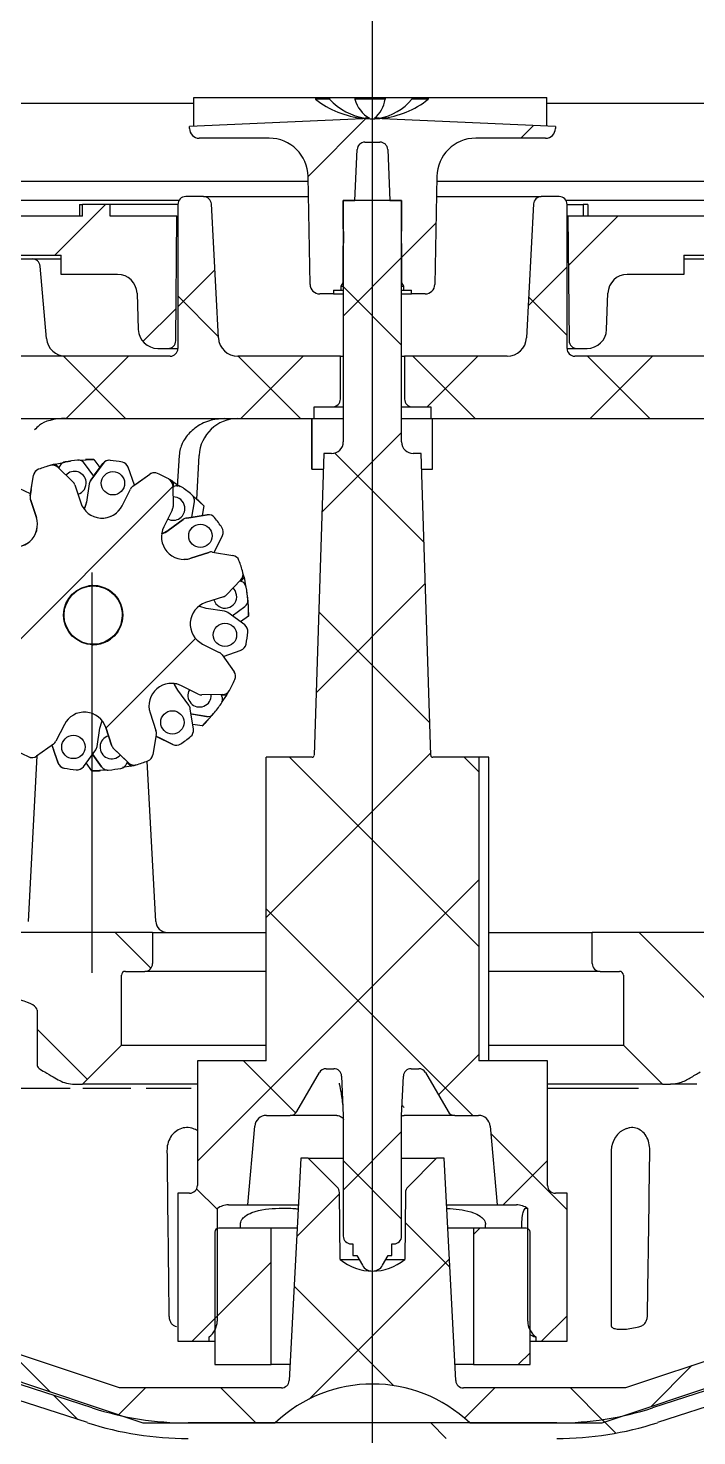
# Model space of a CAD drawing. Header units: inches. Extents: x -0.9 to 9.06, y 0 to 7.13.
# Drawn here: x 6.082 to 6.481, y 5.174 to 6.014 of the extents above; entities that cross this region are included whole.
import ezdxf

# ---------------------------------------------------------------- set-up
doc = ezdxf.new("R2010")
doc.units = ezdxf.units.IN
doc.header["$MEASUREMENT"] = 0
doc.layers.add('NETAFIM-L-DETL-013M', color=1, linetype='Continuous')
doc.layers.add('NETAFIM-L-DETL-TEXT-LEADER-025M', color=2, linetype='Continuous')

msp = doc.modelspace()

# ---------------------------------------------------------------- linework, layer by layer
at = {"layer": 'NETAFIM-L-DETL-013M'}
for p, q in [((5.57828, 5.96969), (6.18059, 5.96969)), ((6.18059, 5.97317), (6.25319, 5.97317)), ((6.18059, 5.95586), (6.18059, 5.97317)), ((6.25319, 5.97317), (6.26154, 5.97317)), ((6.25319, 5.97317), (6.25319, 5.97201)), ((6.26154, 5.97201), (6.25319, 5.97201)), ((6.26154, 5.97317), (6.26154, 5.97201)), ((6.26154, 5.97317), (6.27678, 5.97317)), ((6.27678, 5.97317), (6.29481, 5.97317)), ((6.27678, 5.97317), (6.27678, 5.97201)), ((6.29481, 5.97201), (6.27678, 5.97201)), ((6.29481, 5.97317), (6.31081, 5.97317)), ((6.29481, 5.97317), (6.29481, 5.97201)), ((6.31081, 5.97317), (6.32048, 5.97317)), ((6.31081, 5.97317), (6.31081, 5.97201)), ((6.32048, 5.97201), (6.31081, 5.97201)), ((6.32048, 5.97317), (6.39145, 5.97317)), ((6.32048, 5.97317), (6.32048, 5.97201)), ((6.39145, 5.95597), (6.39145, 5.97317)), ((6.39145, 5.96969), (6.99615, 5.96969)), ((6.2814, 5.96039), (6.17797, 5.95574)), ((6.2488, 5.926), (6.28332, 5.96052)), ((6.28154, 5.96068), (6.2814, 5.96068)), ((6.2814, 5.96068), (6.2814, 5.96039)), ((6.28548, 5.96068), (6.28294, 5.96068)), ((6.29115, 5.96068), (6.28848, 5.96068)), ((6.29303, 5.96068), (6.29276, 5.96068)), ((6.29303, 5.96039), (6.29303, 5.96068)), ((6.39646, 5.95574), (6.29303, 5.96039)), ((6.17797, 5.95458), (6.17797, 5.95574)), ((6.37594, 5.94877), (6.38349, 5.95632)), ((6.39646, 5.95574), (6.39646, 5.95458)), ((6.22556, 5.94877), (6.18378, 5.94877)), ((6.28273, 5.94644), (6.2917, 5.94644)), ((6.39065, 5.94877), (6.34887, 5.94877)), ((6.27676, 5.91158), (6.27808, 5.942)), ((6.29635, 5.942), (6.29768, 5.91158)), ((6.24993, 5.8615), (6.2488, 5.92593)), ((6.32563, 5.92593), (6.32451, 5.8615)), ((5.57828, 5.9232), (6.24885, 5.9232)), ((6.32558, 5.9232), (6.99615, 5.9232)), ((6.17162, 5.91158), (5.55315, 5.91158)), ((6.09747, 5.87904), (6.12769, 5.90925)), ((6.11228, 5.90925), (6.11403, 5.90925)), ((6.11228, 5.90925), (6.11228, 5.90228)), ((6.13059, 5.90925), (6.11403, 5.90925)), ((6.11403, 5.90228), (6.11403, 5.90925)), ((6.171, 5.90925), (6.13059, 5.90925)), ((6.13059, 5.90228), (6.13059, 5.90925)), ((6.171, 5.90925), (6.171, 5.82325)), ((6.18634, 5.9139), (6.17565, 5.9139)), ((6.18634, 5.9139), (6.24901, 5.9139)), ((6.19517, 5.82962), (6.19099, 5.9095)), ((6.26978, 5.91158), (6.26978, 5.76747)), ((6.30465, 5.91158), (6.26978, 5.91158)), ((6.26978, 5.89531), (6.26978, 5.91158)), ((6.26978, 5.91158), (6.27676, 5.91158)), ((6.29768, 5.91158), (6.30465, 5.91158)), ((6.30465, 5.76747), (6.30465, 5.91158)), ((6.30465, 5.91158), (6.30465, 5.89531)), ((6.32542, 5.9139), (6.38809, 5.9139)), ((6.38345, 5.9095), (6.37926, 5.82962)), ((6.39879, 5.9139), (6.38809, 5.9139)), ((7.02128, 5.91158), (6.40281, 5.91158)), ((6.40343, 5.90925), (6.41315, 5.90925)), ((6.40343, 5.82325), (6.40343, 5.90925)), ((6.41583, 5.90925), (6.41315, 5.90925)), ((6.41315, 5.90925), (6.41315, 5.90228)), ((6.41583, 5.90925), (6.41583, 5.90228)), ((6.11403, 5.90228), (5.98854, 5.90228)), ((6.17042, 5.90228), (6.13059, 5.90228)), ((6.16977, 5.82786), (6.17042, 5.90228)), ((6.17042, 5.90228), (6.171, 5.90228)), ((6.40343, 5.90228), (6.40402, 5.90228)), ((6.67482, 5.90228), (6.40402, 5.90228)), ((6.40402, 5.90228), (6.40467, 5.82786)), ((6.40427, 5.87274), (6.43382, 5.90228)), ((6.30465, 5.87748), (6.32514, 5.89797)), ((6.26978, 5.86245), (6.26978, 5.88394)), ((6.30465, 5.88394), (6.30465, 5.86245)), ((5.96413, 5.87904), (6.10127, 5.87904)), ((6.06147, 5.87671), (6.08407, 5.87671)), ((6.08318, 5.87671), (6.10127, 5.87671)), ((6.10127, 5.86741), (6.10127, 5.87904)), ((6.30465, 5.87748), (6.26978, 5.84261)), ((6.47317, 5.87904), (6.64423, 5.87904)), ((6.47317, 5.87904), (6.47317, 5.86741)), ((6.47317, 5.87671), (6.50335, 5.87671)), ((6.09248, 5.82921), (6.0887, 5.87247)), ((6.13499, 5.86741), (6.10127, 5.86741)), ((6.171, 5.84819), (6.19304, 5.87024)), ((6.38026, 5.84872), (6.40343, 5.8719)), ((6.47317, 5.86741), (6.43944, 5.86741)), ((6.26397, 5.85812), (6.26397, 5.85579)), ((6.26397, 5.85812), (6.26862, 5.85812)), ((6.26862, 5.86044), (6.26978, 5.86245)), ((6.26862, 5.86044), (6.26978, 5.86044)), ((6.26862, 5.85812), (6.26862, 5.86044)), ((6.26862, 5.85812), (6.26978, 5.85812)), ((6.30465, 5.8253), (6.26978, 5.86016)), ((6.30465, 5.86245), (6.30581, 5.86044)), ((6.30465, 5.86044), (6.30581, 5.86044)), ((6.30465, 5.85812), (6.30581, 5.85812)), ((6.30581, 5.86044), (6.30581, 5.85812)), ((6.30581, 5.85812), (6.31046, 5.85812)), ((6.31046, 5.85579), (6.31046, 5.85812)), ((6.1466, 5.8562), (6.14736, 5.83447)), ((6.19513, 5.83045), (6.171, 5.85458)), ((6.26397, 5.85579), (6.25574, 5.85579)), ((6.26397, 5.85579), (6.26978, 5.85579)), ((6.30465, 5.85579), (6.31046, 5.85579)), ((6.3187, 5.85579), (6.31046, 5.85579)), ((6.40343, 5.83088), (6.38053, 5.85379)), ((6.42707, 5.83447), (6.42783, 5.8562)), ((6.15013, 5.82733), (6.16993, 5.84713)), ((6.16635, 5.8186), (6.06575, 5.8186)), ((6.1398, 5.78141), (6.10261, 5.8186)), ((6.10422, 5.78141), (6.14141, 5.8186)), ((6.15898, 5.82325), (6.16512, 5.82325)), ((6.16512, 5.82325), (6.171, 5.82325)), ((6.26804, 5.8186), (6.20678, 5.8186)), ((6.24416, 5.78141), (6.20697, 5.8186)), ((6.20858, 5.78141), (6.24577, 5.8186)), ((6.26804, 5.79303), (6.26804, 5.8186)), ((6.26804, 5.8186), (6.26978, 5.8186)), ((6.30465, 5.8186), (6.30639, 5.8186)), ((6.30639, 5.8186), (6.30639, 5.79303)), ((6.36765, 5.8186), (6.30639, 5.8186)), ((6.34853, 5.78141), (6.31134, 5.8186)), ((6.31992, 5.78839), (6.35014, 5.8186)), ((6.40343, 5.82325), (6.40931, 5.82325)), ((6.95136, 5.8186), (6.40808, 5.8186)), ((6.40931, 5.82325), (6.41546, 5.82325)), ((6.4529, 5.78141), (6.41571, 5.8186)), ((6.41732, 5.78141), (6.45451, 5.8186)), ((6.25235, 5.78141), (6.25235, 5.78839)), ((6.25235, 5.78839), (6.26339, 5.78839)), ((6.26339, 5.78839), (6.26978, 5.78839)), ((6.30465, 5.78839), (6.31104, 5.78839)), ((6.31104, 5.78839), (6.32208, 5.78839)), ((6.32208, 5.78839), (6.32208, 5.78141)), ((6.02921, 5.78141), (6.25235, 5.78141)), ((6.25092, 5.78141), (6.25092, 5.77444)), ((6.25092, 5.77444), (6.25093, 5.7512)), ((6.25094, 5.7512), (6.25094, 5.78141)), ((6.25235, 5.78141), (6.26966, 5.78141)), ((6.30422, 5.78141), (6.32208, 5.78141)), ((6.32208, 5.78141), (6.77326, 5.78141)), ((6.323, 5.7512), (6.323, 5.78141)), ((6.30465, 5.77311), (6.25704, 5.7255)), ((6.17177, 5.75939), (6.17054, 5.74073)), ((6.18229, 5.73312), (6.18367, 5.75939)), ((6.25816, 5.76049), (6.25239, 5.58032)), ((6.26281, 5.76049), (6.25816, 5.76049)), ((6.31797, 5.70761), (6.2648, 5.76078)), ((6.31627, 5.76049), (6.31162, 5.76049)), ((6.32205, 5.58032), (6.31627, 5.76049)), ((6.09607, 5.75355), (6.09562, 5.75356)), ((6.09608, 5.75358), (6.09607, 5.75358)), ((6.09768, 5.75421), (6.10268, 5.7551)), ((6.09768, 5.75421), (6.10008, 5.75221)), ((6.09931, 5.75228), (6.10827, 5.74363)), ((6.0999, 5.7517), (6.10019, 5.7525)), ((6.1002, 5.7525), (6.09991, 5.7517)), ((6.11152, 5.75656), (6.11151, 5.75656)), ((6.11186, 5.75656), (6.12088, 5.75701)), ((6.12074, 5.74705), (6.11529, 5.75463)), ((6.12628, 5.75458), (6.11892, 5.74454)), ((6.12088, 5.75701), (6.12442, 5.75207)), ((6.12122, 5.74771), (6.12626, 5.75458)), ((6.13003, 5.75648), (6.13001, 5.75648)), ((6.14507, 5.74164), (6.14135, 5.75232)), ((6.15699, 5.74909), (6.15699, 5.74909)), ((6.25093, 5.7512), (6.25094, 5.7512)), ((6.25094, 5.7512), (6.25786, 5.7512)), ((6.31657, 5.7512), (6.323, 5.7512)), ((6.05484, 5.62767), (6.16791, 5.74074)), ((6.08297, 5.73635), (6.07279, 5.74127)), ((6.0828, 5.73521), (6.08484, 5.7475)), ((6.08343, 5.73908), (6.08483, 5.7475)), ((6.10945, 5.74174), (6.11295, 5.73117)), ((6.11805, 5.74248), (6.1164, 5.73146)), ((6.11807, 5.74248), (6.11642, 5.73146)), ((6.12122, 5.74771), (6.1189, 5.74454)), ((6.14415, 5.74098), (6.15428, 5.74822)), ((6.14415, 5.74098), (6.14735, 5.74327)), ((6.14735, 5.74327), (6.15428, 5.74822)), ((6.1679, 5.74137), (6.16812, 5.72892)), ((6.16791, 5.7405), (6.16864, 5.74085)), ((6.16866, 5.74085), (6.16791, 5.74049)), ((6.16808, 5.7438), (6.17234, 5.74082)), ((6.16808, 5.7438), (6.16836, 5.74071)), ((6.17065, 5.74129), (6.17063, 5.74129)), ((6.17143, 5.74146), (6.17213, 5.74102)), ((6.08343, 5.73908), (6.08279, 5.73521)), ((6.08296, 5.73299), (6.08645, 5.72241)), ((6.08646, 5.72241), (6.08297, 5.73299)), ((6.13769, 5.72934), (6.1427, 5.73929)), ((6.1377, 5.72934), (6.1427, 5.73929)), ((6.17948, 5.73567), (6.18644, 5.72935)), ((6.11527, 5.72769), (6.11503, 5.72722)), ((6.11642, 5.73146), (6.11527, 5.72769)), ((6.16762, 5.72675), (6.16261, 5.7168)), ((6.18859, 5.72391), (6.17628, 5.72201)), ((6.17934, 5.72248), (6.18084, 5.73168)), ((6.18015, 5.72261), (6.18858, 5.72391)), ((6.18644, 5.72935), (6.18548, 5.72343)), ((6.18929, 5.72391), (6.18858, 5.72391)), ((6.1893, 5.72396), (6.18929, 5.72396)), ((6.16526, 5.71454), (6.17421, 5.72116)), ((6.17422, 5.72116), (6.16527, 5.71454)), ((6.17627, 5.72201), (6.18015, 5.72261)), ((6.16179, 5.71268), (6.16129, 5.71252)), ((6.16527, 5.71454), (6.16179, 5.71268)), ((6.19273, 5.70149), (6.19765, 5.71165)), ((6.18939, 5.7015), (6.17881, 5.69801)), ((6.17882, 5.69801), (6.1894, 5.7015)), ((6.19086, 5.70174), (6.19085, 5.70174)), ((6.19162, 5.70168), (6.20391, 5.69963)), ((6.11965, 5.6895), (6.11964, 5.45043)), ((6.20869, 5.68516), (6.20004, 5.67621)), ((6.20884, 5.6842), (6.20803, 5.68448)), ((6.2105, 5.68667), (6.20853, 5.68431)), ((6.2105, 5.68667), (6.21141, 5.68147)), ((6.21122, 5.68256), (6.21137, 5.68193)), ((6.31876, 5.68285), (6.25358, 5.61768)), ((6.12024, 5.68146), (6.11759, 5.68146)), ((6.12044, 5.68146), (6.12024, 5.68146)), ((6.1231, 5.68146), (6.12044, 5.68146)), ((6.19815, 5.67502), (6.18758, 5.67153)), ((6.2052, 5.67868), (6.20394, 5.68025)), ((6.2061, 5.67612), (6.2052, 5.67868)), ((6.2127, 5.67413), (6.2122, 5.67811)), ((6.21283, 5.67304), (6.21278, 5.67349)), ((6.13662, 5.67065), (6.13662, 5.67053)), ((6.13663, 5.67063), (6.13663, 5.6705)), ((6.13785, 5.6665), (6.13801, 5.6632)), ((6.18407, 5.66917), (6.18359, 5.66941)), ((6.18784, 5.66802), (6.18407, 5.66917)), ((6.19885, 5.66637), (6.18784, 5.66802)), ((6.21096, 5.65816), (6.20091, 5.66552)), ((6.20342, 5.66368), (6.21096, 5.66911)), ((6.2128, 5.67304), (6.21325, 5.66343)), ((6.32142, 5.59979), (6.25513, 5.66608)), ((6.13662, 5.65754), (6.13662, 5.65741)), ((6.13663, 5.65756), (6.13663, 5.65743)), ((6.13799, 5.66423), (6.13786, 5.66193)), ((6.13799, 5.66445), (6.13797, 5.66311)), ((6.13803, 5.66464), (6.13802, 5.66327)), ((6.13806, 5.66463), (6.13806, 5.66345)), ((6.21325, 5.66343), (6.20846, 5.65999)), ((6.12806, 5.59652), (6.18158, 5.65004)), ((6.12024, 5.6466), (6.12044, 5.6466)), ((6.18575, 5.64678), (6.1957, 5.64177)), ((6.19739, 5.64032), (6.20463, 5.63019)), ((6.19806, 5.63938), (6.2087, 5.64309)), ((6.16906, 5.62265), (6.16888, 5.62319)), ((6.17091, 5.61917), (6.16906, 5.62265)), ((6.17753, 5.61022), (6.17091, 5.61917)), ((6.18316, 5.61685), (6.17321, 5.62186)), ((6.18316, 5.61685), (6.17321, 5.62186)), ((6.19778, 5.61658), (6.18533, 5.61636)), ((6.18533, 5.61636), (6.18533, 5.61636)), ((6.19718, 5.61573), (6.19679, 5.61656)), ((6.20009, 5.61628), (6.19705, 5.616)), ((6.20009, 5.61628), (6.19707, 5.61197)), ((6.11617, 5.60608), (6.11518, 5.60612)), ((6.18028, 5.59585), (6.17839, 5.60816)), ((6.19771, 5.61287), (6.19736, 5.61232)), ((6.10319, 5.59872), (6.09818, 5.58878)), ((6.1244, 5.5966), (6.12555, 5.60037)), ((6.12555, 5.60037), (6.12581, 5.60089)), ((6.15442, 5.60565), (6.15791, 5.59508)), ((6.17887, 5.60505), (6.17958, 5.60493)), ((6.17887, 5.60505), (6.18802, 5.60356)), ((6.188, 5.60356), (6.17958, 5.60493)), ((6.1856, 5.59787), (6.17983, 5.59881)), ((6.19199, 5.6049), (6.1856, 5.59787)), ((6.188, 5.60356), (6.18874, 5.60357)), ((6.18874, 5.6035), (6.18876, 5.6035)), ((6.12275, 5.58559), (6.1244, 5.5966)), ((6.12792, 5.5969), (6.13142, 5.58632)), ((6.13143, 5.58632), (6.12794, 5.5969)), ((6.15809, 5.59285), (6.15604, 5.58057)), ((6.16034, 5.5905), (6.15789, 5.59169)), ((6.15789, 5.59169), (6.16803, 5.58679)), ((6.16802, 5.58679), (6.16034, 5.5905)), ((6.09673, 5.58708), (6.0866, 5.57984)), ((6.09574, 5.58638), (6.09664, 5.58379)), ((6.09576, 5.58639), (6.09946, 5.57574)), ((6.09944, 5.57574), (6.09664, 5.58379)), ((6.11453, 5.57348), (6.1219, 5.58353)), ((6.12045, 5.58035), (6.12001, 5.58096)), ((6.12002, 5.58096), (6.12544, 5.57343)), ((6.1326, 5.58444), (6.13543, 5.58171)), ((6.14157, 5.57579), (6.13262, 5.58444)), ((6.14156, 5.57579), (6.13543, 5.58171)), ((6.17004, 5.58633), (6.17005, 5.58633)), ((6.322, 5.58173), (6.22372, 5.48345)), ((6.08673, 5.57993), (6.08156, 5.4812)), ((6.08277, 5.57911), (6.0839, 5.579)), ((6.08389, 5.57897), (6.0839, 5.57897)), ((6.11968, 5.57106), (6.11625, 5.57583)), ((6.12543, 5.57343), (6.12045, 5.58035)), ((6.14296, 5.57386), (6.13788, 5.57296)), ((6.13896, 5.57315), (6.13817, 5.57296)), ((6.14053, 5.57556), (6.14086, 5.57647)), ((6.14296, 5.57386), (6.14062, 5.57581)), ((6.14479, 5.57448), (6.1448, 5.57448)), ((6.15773, 5.4812), (6.15272, 5.57684)), ((6.22372, 5.39789), (6.22372, 5.57919)), ((6.25122, 5.57919), (6.22372, 5.57919)), ((6.35071, 5.46614), (6.23765, 5.57919)), ((6.35071, 5.57919), (6.32321, 5.57919)), ((6.35071, 5.5705), (6.34202, 5.57919)), ((6.35071, 5.57919), (6.35071, 5.39789)), ((6.35676, 5.57919), (6.35071, 5.57919)), ((6.35676, 5.39789), (6.35676, 5.57919)), ((6.11077, 5.57158), (6.11079, 5.57158)), ((6.12882, 5.57151), (6.11968, 5.57106)), ((6.1292, 5.5715), (6.12921, 5.5715)), ((6.35071, 5.50607), (6.18262, 5.33798)), ((6.34713, 5.36535), (6.22372, 5.48875)), ((6.15589, 5.4746), (5.98272, 5.4746)), ((6.15493, 5.45318), (6.13351, 5.4746)), ((6.15589, 5.4746), (6.22372, 5.4746)), ((6.15589, 5.4746), (6.15589, 5.456)), ((6.35676, 5.4746), (6.41854, 5.4746)), ((6.76268, 5.4746), (6.41854, 5.4746)), ((6.41854, 5.456), (6.41854, 5.4746)), ((6.49, 5.43121), (6.44661, 5.4746)), ((6.13729, 5.40719), (6.13729, 5.44903)), ((6.13962, 5.45135), (6.15124, 5.45135)), ((6.22372, 5.45135), (6.15124, 5.45135)), ((6.42319, 5.45135), (6.35676, 5.45135)), ((6.42319, 5.45135), (6.43481, 5.45135)), ((6.43714, 5.44903), (6.43714, 5.40719)), ((6.08686, 5.42811), (6.08686, 5.39557)), ((6.11692, 5.38682), (6.08686, 5.41688)), ((6.11405, 5.38394), (6.13729, 5.40719)), ((6.13729, 5.40719), (6.22372, 5.40719)), ((6.35676, 5.40719), (6.43714, 5.40719)), ((6.43714, 5.40719), (6.46038, 5.38394)), ((6.18262, 5.39789), (6.18262, 5.32351)), ((6.22372, 5.39789), (6.18262, 5.39789)), ((6.24136, 5.36674), (6.21022, 5.39789)), ((6.35071, 5.4017), (6.32662, 5.37762)), ((6.39181, 5.39789), (6.35071, 5.39789)), ((6.39181, 5.32351), (6.39181, 5.39789)), ((6.24207, 5.36767), (6.25549, 5.39092)), ((6.25952, 5.39324), (6.26412, 5.39324)), ((6.26876, 5.3888), (6.26978, 5.36535)), ((6.30465, 5.36535), (6.30567, 5.3888)), ((6.31032, 5.39324), (6.31492, 5.39324)), ((6.31894, 5.39092), (6.33236, 5.36767)), ((6.01991, 5.38162), (6.1067, 5.38162)), ((6.10917, 5.38394), (6.11405, 5.38394)), ((6.18262, 5.38394), (6.11405, 5.38394)), ((6.11425, 5.38162), (6.14293, 5.38162)), ((6.15196, 5.38162), (6.17888, 5.38162)), ((6.46038, 5.38394), (6.39181, 5.38394)), ((6.39181, 5.38162), (6.44617, 5.38162)), ((6.46038, 5.38394), (6.46526, 5.38394)), ((6.11987, 5.19074), (5.58819, 5.36259)), ((6.22387, 5.36535), (6.23804, 5.36535)), ((6.24105, 5.36535), (6.23804, 5.36535)), ((6.26587, 5.36535), (6.25678, 5.36535)), ((6.26955, 5.37), (6.26956, 5.36982)), ((6.26978, 5.36535), (6.26978, 5.29329)), ((6.30465, 5.29329), (6.30465, 5.36535)), ((6.31378, 5.36535), (6.30617, 5.36535)), ((6.33639, 5.36535), (6.32971, 5.36535)), ((6.33639, 5.36535), (6.35056, 5.36535)), ((6.98624, 5.36259), (6.45456, 5.19074)), ((6.11701, 5.18189), (5.58533, 5.35375)), ((6.18262, 5.35638), (6.18225, 5.35659)), ((6.21281, 5.31189), (6.21693, 5.35898)), ((6.30465, 5.35564), (6.26978, 5.32078)), ((6.3575, 5.35898), (6.36162, 5.31189)), ((6.40343, 5.30904), (6.35789, 5.35459)), ((6.9891, 5.35375), (6.45742, 5.18189)), ((6.24443, 5.33978), (6.23747, 5.20705)), ((6.24886, 5.33978), (6.24443, 5.33978)), ((6.24886, 5.33978), (6.26978, 5.33978)), ((6.26612, 5.32253), (6.24886, 5.33978)), ((6.30465, 5.30346), (6.26978, 5.33833)), ((6.30465, 5.33978), (6.32557, 5.33978)), ((6.32557, 5.33978), (6.30831, 5.32253)), ((6.33, 5.33978), (6.32557, 5.33978)), ((6.33696, 5.20705), (6.33, 5.33978)), ((6.39181, 5.33844), (6.36526, 5.31189)), ((6.42986, 5.34443), (6.42986, 5.23997)), ((6.19446, 5.30928), (6.18219, 5.32155)), ((6.171, 5.31886), (6.171, 5.23054)), ((6.17797, 5.31886), (6.171, 5.31886)), ((6.20121, 5.31189), (6.21281, 5.31189)), ((6.21281, 5.31189), (6.24297, 5.31189)), ((6.24198, 5.29297), (6.26749, 5.31848)), ((6.26796, 5.27931), (6.26748, 5.31929)), ((6.30695, 5.31929), (6.30647, 5.27931)), ((6.33146, 5.31189), (6.36162, 5.31189)), ((6.36162, 5.31189), (6.37322, 5.31189)), ((6.40343, 5.31886), (6.39646, 5.31886)), ((6.40343, 5.23054), (6.40343, 5.31886)), ((6.19446, 5.30973), (6.19446, 5.24257)), ((6.37997, 5.24257), (6.37997, 5.30973)), ((6.19308, 5.29562), (6.19308, 5.21659)), ((6.22678, 5.29794), (6.1954, 5.29794)), ((6.20836, 5.29794), (6.20836, 5.30027)), ((6.22678, 5.21659), (6.22678, 5.29794)), ((6.24224, 5.29794), (6.22678, 5.29794)), ((6.33341, 5.27469), (6.30674, 5.30137)), ((6.34765, 5.29794), (6.3322, 5.29794)), ((6.34765, 5.29794), (6.34765, 5.21659)), ((6.37903, 5.29794), (6.34765, 5.29794)), ((6.34765, 5.29428), (6.35132, 5.29794)), ((6.35479, 5.29794), (6.35479, 5.30027)), ((6.37648, 5.29794), (6.37648, 5.30027)), ((6.38135, 5.21659), (6.38135, 5.29562)), ((6.27443, 5.28865), (6.27559, 5.28865)), ((6.27559, 5.28865), (6.27559, 5.28167)), ((6.29884, 5.28167), (6.29884, 5.28865)), ((6.29884, 5.28865), (6.3, 5.28865)), ((6.24936, 5.19598), (6.33315, 5.27977)), ((6.26796, 5.27931), (6.27919, 5.27931)), ((6.27559, 5.28167), (6.27782, 5.28167)), ((6.27782, 5.28167), (6.28118, 5.27586)), ((6.29325, 5.27586), (6.29661, 5.28167)), ((6.29524, 5.27931), (6.30647, 5.27931)), ((6.29661, 5.28167), (6.29884, 5.28167)), ((6.19308, 5.24407), (6.22678, 5.27778)), ((6.2997, 5.20404), (6.24042, 5.26332)), ((6.19446, 5.24546), (6.17954, 5.23054)), ((6.40343, 5.24569), (6.38828, 5.23054)), ((6.13613, 5.20264), (6.02705, 5.23914)), ((6.54739, 5.23914), (6.4383, 5.20264)), ((6.171, 5.23054), (6.18959, 5.23054)), ((6.18959, 5.23054), (6.18959, 5.23312)), ((6.18959, 5.23054), (6.19308, 5.23054)), ((6.38135, 5.23054), (6.38484, 5.23054)), ((6.38484, 5.23312), (6.38484, 5.23054)), ((6.38484, 5.23054), (6.40343, 5.23054)), ((6.01821, 5.22585), (6.15008, 5.18172)), ((6.09478, 5.20023), (6.07035, 5.22465)), ((6.37433, 5.21659), (6.38135, 5.22361)), ((6.42435, 5.18172), (6.55622, 5.22585)), ((6.19308, 5.21659), (6.22678, 5.21659)), ((6.22742, 5.21659), (6.22678, 5.21659)), ((6.23797, 5.21659), (6.22742, 5.21659)), ((6.34457, 5.21659), (6.33646, 5.21659)), ((6.34765, 5.21659), (6.34457, 5.21659)), ((6.34765, 5.21659), (6.38135, 5.21659)), ((6.45363, 5.19152), (6.47805, 5.21595)), ((6.13558, 5.18657), (6.15165, 5.20264)), ((6.23283, 5.20264), (6.13613, 5.20264)), ((6.21765, 5.18172), (6.19673, 5.20264)), ((6.4383, 5.20264), (6.3416, 5.20264)), ((6.34225, 5.18451), (6.36039, 5.20264)), ((6.42587, 5.18223), (6.40546, 5.20264)), ((6.11126, 5.18375), (6.09682, 5.19819)), ((6.15008, 5.18172), (6.22911, 5.18172)), ((6.39737, 5.18172), (6.17706, 5.18172)), ((6.33131, 5.17243), (6.32202, 5.18172)), ((6.34533, 5.18172), (6.42435, 5.18172)), ((6.4325, 5.17561), (6.42441, 5.1837))]:
    msp.add_line(p, q, dxfattribs=at)
for centre, radius in [((6.13221, 5.74276), 0.00697), ((6.18443, 5.71135), 0.00697), ((6.12044, 5.66403), 0.01767), ((6.12044, 5.66403), 0.01743), ((6.19914, 5.65223), 0.00697), ((6.16773, 5.60001), 0.00697), ((6.1086, 5.5853), 0.00697)]:
    msp.add_circle(centre, radius, dxfattribs=at)
for centre, radius, start, end in [((6.28733, 6.01632), 0.05594, 232.38093, 264.05889), ((6.28874, 5.99749), 0.03727, 223.13972, 261.04582), ((6.29466, 5.97673), 0.01849, 194.79165, 240.22636), ((6.27651, 5.9748), 0.01851, 310.28685, 351.33655), ((6.28525, 5.99363), 0.03347, 280.14088, 319.77122), ((6.28699, 6.01439), 0.05402, 276.13645, 308.32444), ((6.28722, 6.0185), 0.05811, 264.26083, 275.73917), ((6.18378, 5.95458), 0.00581, 180, 270), ((6.39065, 5.95458), 0.00581, 270, 0), ((6.22556, 5.92552), 0.02324, 1, 90), ((6.28273, 5.94179), 0.00465, 90, 177.5), ((6.2917, 5.94179), 0.00465, 2.5, 90), ((6.34887, 5.92552), 0.02324, 90, 179), ((6.17565, 5.90925), 0.00465, 90, 180), ((6.18634, 5.90925), 0.00465, 3, 90), ((6.38809, 5.90925), 0.00465, 90, 177), ((6.39879, 5.90925), 0.00465, 0, 90), ((6.22364, 5.88962), 0.04649, 352.97834, 7.02166), ((6.35079, 5.88962), 0.04649, 172.97834, 187.02166), ((6.08407, 5.87206), 0.00465, 5, 90), ((6.13499, 5.85579), 0.01162, 2, 90), ((6.43944, 5.85579), 0.01162, 90, 178), ((6.25574, 5.8616), 0.00581, 181, 270), ((6.3187, 5.8616), 0.00581, 270, 359), ((6.15898, 5.83487), 0.01162, 182, 270), ((6.41546, 5.83487), 0.01162, 270, 358), ((6.10406, 5.83022), 0.01162, 185, 270), ((6.16512, 5.8279), 0.00465, 270, 359.5), ((6.20678, 5.83022), 0.01162, 183, 270), ((6.36765, 5.83022), 0.01162, 270, 357), ((6.40931, 5.8279), 0.00465, 180.5, 270), ((6.16635, 5.82325), 0.00465, 270, 0), ((6.40808, 5.82325), 0.00465, 180, 270), ((6.26339, 5.79303), 0.00465, 270, 0), ((6.31104, 5.79303), 0.00465, 180, 270), ((6.20688, 5.75817), 0.02324, 90, 177), ((6.26281, 5.76747), 0.00697, 270, 0), ((6.31162, 5.76747), 0.00697, 180, 270), ((6.08943, 5.74673), 0.00465, 110.55817, 170.56406), ((6.08941, 5.74674), 0.00465, 110.55332, 121.00227), ((6.12042, 5.66408), 0.09292, 106.0093, 110.55947), ((6.12044, 5.66403), 0.09297, 106.01066, 110.55817), ((6.09607, 5.74893), 0.00465, 95.57188, 106.01262), ((6.09608, 5.74893), 0.00465, 46.00476, 106.01066), ((6.10458, 5.75094), 0.00465, 100.29615, 160.30271), ((6.10457, 5.75093), 0.00465, 100.29928, 110.74031), ((6.12035, 5.66403), 0.09298, 95.74911, 100.29642), ((6.12037, 5.66403), 0.09298, 95.7491, 100.29643), ((6.10925, 5.74286), 0.00697, 8.02291, 137.11599), ((6.11151, 5.75193), 0.00463, 89.98917, 95.75916), ((6.11152, 5.75191), 0.00465, 35.74414, 95.7472), ((6.13003, 5.75183), 0.00465, 83.7466, 143.7504), ((6.13001, 5.75175), 0.00473, 90.0313, 94.14484), ((6.1204, 5.66398), 0.09302, 79.19842, 83.74349), ((6.13696, 5.75079), 0.00465, 19.19185, 79.19779), ((6.15699, 5.74444), 0.00465, 65.55816, 125.56406), ((6.10504, 5.74028), 0.00465, 18.28441, 46.00476), ((6.10925, 5.74286), 0.00697, 286.94967, 8.02351), ((6.12265, 5.74179), 0.00465, 143.75095, 171.47127), ((6.12267, 5.74179), 0.00465, 143.75179, 171.47095), ((6.14685, 5.7372), 0.00465, 125.56543, 153.28315), ((6.14686, 5.7372), 0.00465, 125.56406, 153.28441), ((6.12044, 5.66403), 0.09297, 61.01065, 65.55816), ((6.16325, 5.74129), 0.00465, 1.00476, 61.01065), ((6.17065, 5.73665), 0.00465, 55.29747, 115.30131), ((6.12036, 5.66402), 0.09299, 50.74888, 55.29583), ((6.08737, 5.73445), 0.00465, 170.56549, 198.28326), ((6.08738, 5.73445), 0.00465, 170.56406, 198.28441), ((6.16825, 5.72763), 0.00697, 8.02254, 91.92252), ((6.17625, 5.73243), 0.00465, 350.74241, 50.75012), ((6.1257, 5.73538), 0.01343, 198.28441, 333.28441), ((6.10311, 5.73346), 0.01343, 332.41914, 351.47139), ((6.1257, 5.73538), 0.01343, 269.99989, 333.28477), ((6.16825, 5.72763), 0.00697, 241.91444, 8.02291), ((6.16347, 5.72884), 0.00465, 333.28441, 1.00476), ((6.1893, 5.71931), 0.00465, 38.74328, 98.75212), ((6.07371, 5.7182), 0.01343, 243.28441, 18.28441), ((6.0737, 5.7182), 0.01343, 310.78407, 18.28457), ((6.17461, 5.71076), 0.01343, 153.28441, 288.28441), ((6.17697, 5.71742), 0.00465, 98.74838, 126.47225), ((6.17699, 5.71742), 0.00465, 98.74838, 126.47225), ((6.12042, 5.66404), 0.09297, 34.1976, 38.74555), ((6.19346, 5.71368), 0.00465, 334.19223, 34.19711), ((6.07371, 5.7182), 0.01343, 270.00055, 310.78442), ((6.15727, 5.72533), 0.01343, 287.42758, 306.47329), ((6.19085, 5.69709), 0.00465, 90.00946, 108.27762), ((6.19086, 5.69709), 0.00465, 80.56406, 108.28441), ((6.20314, 5.69505), 0.00465, 20.55816, 80.56406), ((6.1746, 5.71077), 0.01343, 270.00076, 288.28254), ((6.12044, 5.66403), 0.09297, 16.01065, 20.55816), ((6.12024, 5.66403), 0.01767, 353.16899, 89.99951), ((6.20534, 5.68839), 0.00465, 316.00476, 16.01065), ((6.20727, 5.67982), 0.00465, 10.29834, 70.3011), ((6.1992, 5.67514), 0.00697, 196.54669, 8.02258), ((6.19669, 5.67943), 0.00465, 288.28441, 316.00476), ((6.20825, 5.67288), 0.00465, 305.74333, 5.74895), ((6.12036, 5.66403), 0.09298, 5.74898, 10.29648), ((6.19179, 5.65877), 0.01343, 108.28441, 243.28441), ((6.19817, 5.66177), 0.00465, 53.74884, 81.4743), ((6.12024, 5.66403), 0.01767, 269.99986, 353.16868), ((6.20821, 5.65441), 0.00465, 353.74544, 53.75027), ((6.12033, 5.66403), 0.01766, 269.99908, 327.91184), ((6.12041, 5.66403), 0.09297, 349.19755, 353.74506), ((6.19361, 5.63762), 0.00465, 35.56406, 63.28441), ((6.20717, 5.64748), 0.00465, 289.19122, 349.19776), ((6.16717, 5.60986), 0.01343, 63.28441, 198.28441), ((6.16717, 5.60986), 0.01343, 63.28757, 89.99739), ((6.12044, 5.66403), 0.09297, 331.01066, 335.55817), ((6.20085, 5.62749), 0.00465, 335.55817, 35.56406), ((6.18396, 5.61615), 0.00697, 151.07452, 2.54676), ((6.18525, 5.62101), 0.00465, 243.28655, 271.00216), ((6.18525, 5.62101), 0.00465, 243.28441, 271.00476), ((6.19298, 5.61375), 0.00465, 325.29645, 25.30242), ((6.1977, 5.62122), 0.00465, 271.00476, 331.01066), ((6.11518, 5.59269), 0.01343, 18.28441, 153.28441), ((6.11517, 5.59269), 0.01343, 18.28419, 85.78435), ((6.17379, 5.60745), 0.00465, 8.75202, 36.46972), ((6.12038, 5.66402), 0.09296, 320.74867, 325.29714), ((6.18876, 5.60815), 0.00465, 260.74176, 320.75014), ((6.13148, 5.5852), 0.00697, 105.8393, 317.97055), ((6.1535, 5.59362), 0.00465, 350.56406, 18.28441), ((6.12041, 5.66403), 0.09297, 304.19792, 308.74551), ((6.17569, 5.59514), 0.00465, 308.74424, 8.75127), ((6.12044, 5.66402), 0.09296, 241.01065, 245.55865), ((6.12044, 5.66403), 0.09297, 241.01065, 245.55816), ((6.09403, 5.59087), 0.00465, 305.56406, 333.28441), ((6.11815, 5.58628), 0.00465, 323.75167, 351.47107), ((6.13583, 5.58778), 0.00465, 198.28019, 226.00872), ((6.13584, 5.58778), 0.00465, 198.28441, 226.00476), ((6.17005, 5.59098), 0.00465, 244.19179, 304.19689), ((6.0839, 5.58362), 0.00465, 245.55816, 305.56406), ((6.08389, 5.58362), 0.00465, 245.55361, 255.99785), ((6.10385, 5.57727), 0.00465, 199.19274, 259.1969), ((6.10384, 5.57727), 0.00465, 248.75615, 259.19281), ((6.12039, 5.66402), 0.09296, 259.19752, 263.74574), ((6.12041, 5.66402), 0.09296, 259.1975, 263.74574), ((6.11079, 5.57623), 0.00465, 263.74498, 323.74995), ((6.12921, 5.57615), 0.00465, 215.74411, 275.74723), ((6.12036, 5.66408), 0.09303, 275.7503, 280.29523), ((6.13615, 5.57713), 0.00465, 280.29877, 340.30026), ((6.1448, 5.57913), 0.00465, 226.00476, 286.01066), ((6.12044, 5.66403), 0.09297, 286.01066, 290.55817), ((6.15146, 5.58133), 0.00465, 290.55817, 350.56406), ((6.25122, 5.58035), 0.00116, 270, 358.16423), ((6.32321, 5.58035), 0.00116, 181.83577, 270), ((6.11077, 5.57623), 0.00465, 263.73875, 269.99856), ((6.1292, 5.57613), 0.00462, 265.28167, 270.00162), ((6.1647, 5.48157), 0.00697, 183, 270), ((6.15124, 5.456), 0.00465, 270, 0), ((6.42319, 5.456), 0.00465, 180, 270), ((6.13962, 5.44903), 0.00232, 90, 180), ((6.43481, 5.44903), 0.00232, 0, 90), ((6.25952, 5.38859), 0.00465, 90, 150), ((6.26412, 5.38859), 0.00465, 2.5, 90), ((6.31032, 5.38859), 0.00465, 90, 177.5), ((6.31492, 5.38859), 0.00465, 30, 90), ((6.22387, 5.35838), 0.00697, 90, 175), ((6.23804, 5.37), 0.00465, 270, 330), ((6.33639, 5.37), 0.00465, 210, 270), ((6.35056, 5.35838), 0.00697, 5, 90), ((6.44381, 5.34443), 0.01395, 110.32188, 180), ((6.17797, 5.32351), 0.00465, 270, 0), ((6.26283, 5.31924), 0.00465, 0.68206, 45), ((6.3116, 5.31924), 0.00465, 135, 179.31794), ((6.39646, 5.32351), 0.00465, 180, 270), ((6.20121, 5.30027), 0.01162, 90, 125.50937), ((6.37322, 5.30027), 0.01162, 54.49063, 90), ((6.1954, 5.29562), 0.00232, 90, 180), ((6.37903, 5.29562), 0.00232, 0, 90), ((6.27443, 5.29329), 0.00465, 180, 270), ((6.3, 5.29329), 0.00465, 270, 0), ((6.28722, 5.30259), 0.03022, 230.40575, 309.59425), ((6.28722, 5.27935), 0.00697, 210, 330), ((6.28722, 5.12071), 0.08426, 46.39718, 133.60282), ((6.23283, 5.20729), 0.00465, 270, 357), ((6.3416, 5.20729), 0.00465, 183, 270), ((6.17706, 5.36767), 0.18595, 252.08749, 270), ((6.39737, 5.36767), 0.18595, 270, 287.91251), ((6.17706, 5.36767), 0.19525, 252.08749, 270), ((6.39737, 5.36767), 0.19525, 270, 287.91251)]:
    msp.add_arc(centre, radius, start, end, dxfattribs=at)
for centre, major_axis, ratio, start_param, end_param in [((6.08816, 5.77444), (0.00711, 0.00681), 0.211093, 1.354229, 1.770288), ((6.10395, 5.77444), (0.01727, 0), 0.403843, 1.570796, 2.708081), ((6.02008, 5.42811), (-0.06678, 0), 0.17402, 3.141593, 4.247866), ((6.15365, 5.39557), (0.06678, 0), 0.17402, 3.141593, 3.519023), ((6.1828, 5.24257), (0.01167, 0), 0.996136, 5.334135, 6.283185), ((6.39164, 5.24257), (-0.01167, 0), 0.996136, 0, 0.94905)]:
    msp.add_ellipse(centre, major_axis=major_axis, ratio=ratio, start_param=start_param, end_param=end_param, dxfattribs=at)
for points, knots in [([(6.19857, 5.78141), (6.1956, 5.78114), (6.18937, 5.78057), (6.1812, 5.77624), (6.17533, 5.77023), (6.17241, 5.76434), (6.17194, 5.76073), (6.17177, 5.75939)], [0, 0, 0, 0, 0.234632, 0.492044, 0.712147, 0.893264, 1, 1, 1, 1]), ([(6.08702, 5.75072), (6.08665, 5.75044), (6.08589, 5.74989), (6.08514, 5.74874), (6.08494, 5.74792), (6.08483, 5.7475)], [0, 0, 0, 0, 0.3205602, 0.64756, 1, 1, 1, 1]), ([(6.09768, 5.75421), (6.09727, 5.7541), (6.09644, 5.75389), (6.09479, 5.75344), (6.09357, 5.75307), (6.09276, 5.75283)], [0, 0, 0, 0, 0.251036, 0.502069, 1, 1, 1, 1]), ([(6.10292, 5.75528), (6.1025, 5.75508), (6.10166, 5.75467), (6.10072, 5.75367), (6.10037, 5.7529), (6.10019, 5.7525)], [0, 0, 0, 0, 0.320559, 0.647562, 1, 1, 1, 1]), ([(6.10159, 5.7549), (6.10289, 5.75527), (6.10461, 5.75576), (6.10638, 5.75592), (6.10681, 5.75596)], [0, 0, 0, 0, 0.756347, 1, 1, 1, 1]), ([(6.12088, 5.75701), (6.12045, 5.75701), (6.11959, 5.75701), (6.11789, 5.75698), (6.11661, 5.75693), (6.11577, 5.7569)], [0, 0, 0, 0, 0.251036, 0.502069, 1, 1, 1, 1]), ([(6.12967, 5.75647), (6.12922, 5.75639), (6.12829, 5.75624), (6.1271, 5.75555), (6.12655, 5.75491), (6.12626, 5.75458)], [0, 0, 0, 0, 0.320564, 0.647555, 1, 1, 1, 1]), ([(6.15698, 5.74906), (6.15691, 5.74907), (6.15637, 5.74913), (6.15539, 5.74887), (6.15466, 5.74844), (6.15428, 5.74822)], [0, 0, 0, 0, 0.07452, 0.519928, 1, 1, 1, 1]), ([(6.16808, 5.7438), (6.16771, 5.74402), (6.16697, 5.74446), (6.16617, 5.74492), (6.16574, 5.74516), (6.16567, 5.74519)], [0, 0, 0, 0, 0.4626403, 0.9252672, 1, 1, 1, 1]), ([(6.17063, 5.74125), (6.17039, 5.74126), (6.16966, 5.74128), (6.16905, 5.74102), (6.16864, 5.74085)], [0, 0, 0, 0, 0.336566, 1, 1, 1, 1]), ([(6.18644, 5.72935), (6.18614, 5.72965), (6.18554, 5.73026), (6.18432, 5.73145), (6.18338, 5.73231), (6.18275, 5.73289)], [0, 0, 0, 0, 0.251036, 0.50207, 1, 1, 1, 1]), ([(6.2105, 5.68667), (6.21039, 5.68709), (6.21018, 5.68791), (6.20989, 5.68898), (6.2097, 5.68962), (6.20963, 5.68986)], [0, 0, 0, 0, 0.388406, 0.776801, 1, 1, 1, 1]), ([(6.21325, 5.66343), (6.21325, 5.66386), (6.21326, 5.66472), (6.21323, 5.66642), (6.21318, 5.6677), (6.21314, 5.66855)], [0, 0, 0, 0, 0.251027, 0.502062, 1, 1, 1, 1]), ([(6.20009, 5.61628), (6.20031, 5.61664), (6.20075, 5.61738), (6.2013, 5.61835), (6.20163, 5.61895), (6.20176, 5.61918)], [0, 0, 0, 0, 0.38306, 0.76615, 1, 1, 1, 1]), ([(6.1856, 5.59787), (6.1859, 5.59817), (6.18651, 5.59877), (6.1877, 5.59999), (6.18856, 5.60093), (6.18914, 5.60156)], [0, 0, 0, 0, 0.251033, 0.502069, 1, 1, 1, 1]), ([(6.16802, 5.58679), (6.1685, 5.58658), (6.16913, 5.58631), (6.16987, 5.58636), (6.17004, 5.58638)], [0, 0, 0, 0, 0.774982, 1, 1, 1, 1]), ([(6.09944, 5.57574), (6.09966, 5.57527), (6.10006, 5.5744), (6.10108, 5.57344), (6.10184, 5.57308), (6.10215, 5.57294)], [0, 0, 0, 0, 0.418989, 0.764142, 1, 1, 1, 1]), ([(6.12543, 5.57343), (6.12577, 5.57304), (6.1264, 5.57232), (6.12766, 5.57169), (6.12848, 5.57157), (6.12882, 5.57152)], [0, 0, 0, 0, 0.4189203, 0.7640773, 1, 1, 1, 1]), ([(6.14156, 5.57579), (6.14197, 5.57546), (6.14272, 5.57487), (6.14392, 5.5745), (6.14461, 5.57451), (6.14479, 5.57451)], [0, 0, 0, 0, 0.468247, 0.853958, 1, 1, 1, 1]), ([(6.14296, 5.57386), (6.14337, 5.57396), (6.1442, 5.57417), (6.1452, 5.57444), (6.14577, 5.57461), (6.14593, 5.57466)], [0, 0, 0, 0, 0.416463, 0.832936, 1, 1, 1, 1]), ([(6.11968, 5.57106), (6.12011, 5.57106), (6.12096, 5.57106), (6.12267, 5.57108), (6.12395, 5.57113), (6.12479, 5.57117)], [0, 0, 0, 0, 0.2510342, 0.5020687, 1, 1, 1, 1]), ([(6.09156, 5.39128), (6.09323, 5.39028), (6.09734, 5.3878), (6.10306, 5.38448), (6.10756, 5.38409), (6.10917, 5.38394)], [0, 0, 0, 0, 0.303448, 0.749829, 1, 1, 1, 1]), ([(6.46526, 5.38394), (6.46723, 5.38415), (6.47143, 5.3846), (6.47715, 5.38778), (6.48095, 5.39011), (6.48287, 5.39128)], [0, 0, 0, 0, 0.305187, 0.64962, 1, 1, 1, 1]), ([(6.2673, 5.3845), (6.26736, 5.38422), (6.26779, 5.38238), (6.26879, 5.37756), (6.26925, 5.37299), (6.26955, 5.37)], [0, 0, 0, 0, 0.056556, 0.383337, 1, 1, 1, 1]), ([(6.48099, 5.38394), (6.47846, 5.38394), (6.4734, 5.38394), (6.46821, 5.38394), (6.46599, 5.38394), (6.46526, 5.38394)], [0, 0, 0, 0, 0.401629, 0.803266, 1, 1, 1, 1]), ([(6.30491, 5.37142), (6.30494, 5.3714), (6.30507, 5.37131), (6.3053, 5.37105), (6.30548, 5.37079), (6.30553, 5.37071)], [0, 0, 0, 0, 0.172288, 0.742664, 1, 1, 1, 1]), ([(6.30553, 5.37071), (6.30568, 5.37048), (6.30584, 5.37024), (6.30601, 5.37002), (6.30603, 5.37)], [0, 0, 0, 0, 0.922886, 1, 1, 1, 1]), ([(6.25678, 5.36535), (6.25545, 5.36535), (6.25295, 5.36535), (6.24883, 5.36535), (6.24541, 5.36535), (6.24288, 5.36535), (6.24158, 5.36535), (6.24114, 5.36535), (6.24105, 5.36535)], [0, 0, 0, 0, 0.254501, 0.481387, 0.645947, 0.811176, 0.959817, 1, 1, 1, 1]), ([(6.26588, 5.36534), (6.26645, 5.36528), (6.26779, 5.36514), (6.2694, 5.36387), (6.26994, 5.36285), (6.26996, 5.36278), (6.26997, 5.36275)], [0, 0, 0, 0, 0.279378, 0.651816, 0.862674, 1, 1, 1, 1]), ([(6.26956, 5.36982), (6.26956, 5.36977), (6.26958, 5.3696), (6.26961, 5.36945), (6.26963, 5.36935)], [0, 0, 0, 0, 0.291739, 1, 1, 1, 1]), ([(6.30465, 5.36489), (6.30518, 5.36511), (6.30578, 5.36537), (6.30607, 5.36534), (6.30611, 5.36534)], [0, 0, 0, 0, 0.865065, 1, 1, 1, 1]), ([(6.32971, 5.36535), (6.32918, 5.36535), (6.32812, 5.36535), (6.32571, 5.36535), (6.32297, 5.36535), (6.31996, 5.36535), (6.31684, 5.36535), (6.31483, 5.36535), (6.31389, 5.36535), (6.31378, 5.36535)], [0, 0, 0, 0, 0.144809, 0.289694, 0.434339, 0.590738, 0.768448, 0.972337, 1, 1, 1, 1]), ([(6.18218, 5.35647), (6.18123, 5.35697), (6.17901, 5.35814), (6.1751, 5.35824), (6.17112, 5.35699), (6.16777, 5.35429), (6.16542, 5.35051), (6.16453, 5.34701), (6.16449, 5.34496), (6.16447, 5.34443)], [0, 0, 0, 0, 0.1234159, 0.2870319, 0.4501734, 0.6135389, 0.7776942, 0.9427908, 1, 1, 1, 1]), ([(6.45291, 5.34443), (6.45281, 5.34597), (6.45262, 5.34904), (6.45082, 5.35314), (6.44812, 5.35627), (6.4447, 5.35798), (6.44148, 5.35837), (6.43965, 5.3576), (6.43901, 5.35733)], [0, 0, 0, 0, 0.181383, 0.362963, 0.544128, 0.72432, 0.903515, 1, 1, 1, 1]), ([(6.16447, 5.34443), (6.16458, 5.3353), (6.16494, 5.30237), (6.16536, 5.26944), (6.16566, 5.24563)], [0, 0, 0, 0, 0.27723, 1, 1, 1, 1]), ([(6.45149, 5.24563), (6.45163, 5.25476), (6.45213, 5.2877), (6.45258, 5.32063), (6.45291, 5.34443)], [0, 0, 0, 0, 0.27723, 1, 1, 1, 1]), ([(6.20836, 5.30027), (6.2084, 5.30074), (6.2085, 5.30179), (6.20941, 5.30349), (6.21158, 5.30567), (6.21889, 5.30924), (6.22914, 5.30998), (6.23838, 5.31008), (6.24217, 5.30956), (6.24284, 5.30947)], [0, 0, 0, 0, 0.030987, 0.068749, 0.12972, 0.255526, 0.693164, 0.945455, 1, 1, 1, 1]), ([(6.33158, 5.30977), (6.33224, 5.30976), (6.33531, 5.30973), (6.34069, 5.30903), (6.34679, 5.30766), (6.35103, 5.3057), (6.35328, 5.30386), (6.35437, 5.30232), (6.35475, 5.30108), (6.35478, 5.30045), (6.35479, 5.30027)], [0, 0, 0, 0, 0.07578, 0.349602, 0.616615, 0.783045, 0.868376, 0.934017, 0.981537, 1, 1, 1, 1]), ([(6.37648, 5.30027), (6.37649, 5.30046), (6.37649, 5.30109), (6.37652, 5.30231), (6.37664, 5.30407), (6.377, 5.30681), (6.3779, 5.30949), (6.37895, 5.31019), (6.37973, 5.30984), (6.37997, 5.30973)], [0, 0, 0, 0, 0.013686, 0.043394, 0.088084, 0.165952, 0.38084, 0.809674, 1, 1, 1, 1]), ([(6.16566, 5.24563), (6.16572, 5.2449), (6.16585, 5.24342), (6.16671, 5.24148), (6.16808, 5.24003), (6.16939, 5.23939), (6.17016, 5.23917), (6.17027, 5.23914)], [0, 0, 0, 0, 0.240454, 0.481503, 0.719987, 0.960495, 1, 1, 1, 1]), ([(6.4464, 5.23914), (6.44714, 5.23939), (6.44864, 5.2399), (6.45029, 5.24148), (6.45129, 5.24348), (6.45142, 5.24493), (6.45149, 5.24563)], [0, 0, 0, 0, 0.261573, 0.526376, 0.768303, 1, 1, 1, 1]), ([(6.42988, 5.23997), (6.42989, 5.23969), (6.42989, 5.23935), (6.42999, 5.23917), (6.43001, 5.23914)], [0, 0, 0, 0, 0.834317, 1, 1, 1, 1]), ([(6.43001, 5.23914), (6.43037, 5.2388), (6.43109, 5.2381), (6.43395, 5.23761), (6.43773, 5.23764), (6.44208, 5.23815), (6.44496, 5.23881), (6.4464, 5.23914)], [0, 0, 0, 0, 0.2048514, 0.4108507, 0.6098735, 0.80514, 1, 1, 1, 1]), ([(6.38484, 5.23312), (6.38484, 5.23309), (6.38481, 5.2326), (6.38302, 5.23348), (6.38135, 5.23429)], [0, 0, 0, 0, 0.071193, 1, 1, 1, 1])]:
    msp.add_open_spline(points, degree=3, knots=knots, dxfattribs=at)
at = {"layer": 'NETAFIM-L-DETL-TEXT-LEADER-025M'}
msp.add_line((6.28722, 3.98827), (6.28722, 6.48114), dxfattribs=at)

doc.saveas('drawing.dxf')
